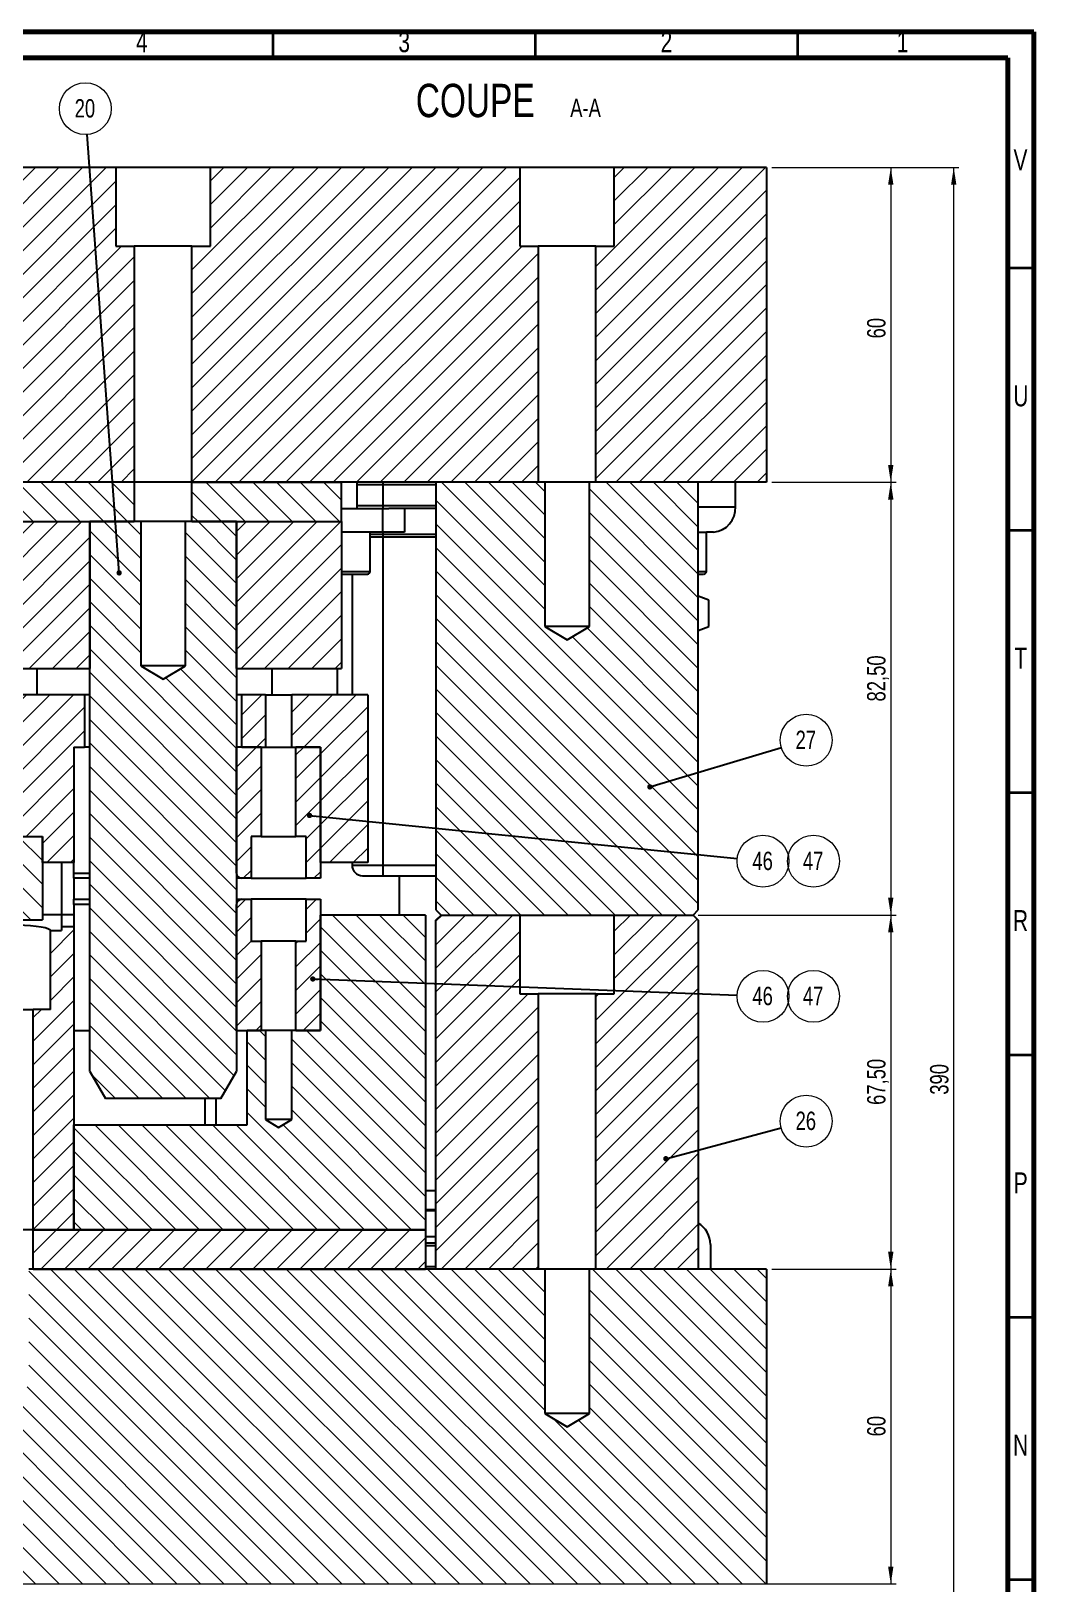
# Model space of a CAD drawing. Header units: millimetres. Extents: x 5 to 1495, y -1208 to 895.
# Drawn here: x 1303.8 to 1495, y 599.1 to 895.1 of the extents above; entities that cross this region are included whole.
import ezdxf

# ---------------------------------------------------------------- set-up
doc = ezdxf.new("R2010")
doc.units = ezdxf.units.MM
doc.styles.add('SLDTEXTSTYLE13', font='TXT', dxfattribs={"width": 0.75})
doc.dimstyles.new('SLDDIMSTYLE0', dxfattribs={"dimtxt": 3.5, "dimasz": 3.302, "dimexe": 0, "dimexo": 0.0625, "dimgap": 0.875, "dimtad": 1, "dimrnd": 1e-09, "dimzin": 12, "dimdsep": 46, "dimtxsty": 'SLDTEXTSTYLE13', "dimsah": 1, "dimcen": 0.09, "dimadec": 0, "dimazin": 3, "dimtfac": 1, "dimtofl": 0, "dimtmove": 0, "dimatfit": 3, "dimfxl": 1, "dimfrac": 2, "dimtolj": 1, "dimtzin": 12, "dimarcsym": 0})
doc.dimstyles.new('SLDDIMSTYLE2', dxfattribs={"dimtxt": 0.18, "dimasz": 1.016, "dimexe": 0, "dimexo": 0.0625, "dimgap": 0, "dimtad": 0, "dimtih": 1, "dimtoh": 1, "dimdec": 0, "dimrnd": 1e-09, "dimzin": 0, "dimdsep": 46, "dimtxsty": 'Standard', "dimblk1": 'DOT', "dimblk2": 'DOT', "dimsah": 1, "dimcen": 0.09, "dimadec": 0, "dimazin": 0, "dimtfac": 1.016, "dimtdec": 0, "dimtofl": 0, "dimtmove": 0, "dimatfit": 3, "dimldrblk": 'DOT', "dimfxl": 1, "dimfrac": 2, "dimtolj": 1, "dimtzin": 0, "dimarcsym": 0})

# ---------------------------------------------------------------- blocks, each defined once
blk = doc.blocks.new('_D_4')
at = {"color": 7, "linetype": 'Continuous', "lineweight": 18}
for p, q in [((1445.02, 869.12), (1468.71, 869.12)), ((1467.71, 869.12), (1467.71, 809.12)), ((1445.02, 809.12), (1468.71, 809.12))]:
    blk.add_line(p, q, dxfattribs=at)
for points in [[(1467.71, 869.12), (1467.2, 865.82), (1468.22, 865.82)], [(1467.71, 809.12), (1468.22, 812.43), (1467.2, 812.43)]]:
    blk.add_solid(points, dxfattribs=at)
at = {"color": 7, "linetype": 'Continuous', "lineweight": 18, "insert": (1463.2, 836.53), "char_height": 3.5, "attachment_point": 1, "rotation": 90, "style": 'SLDTEXTSTYLE13'}
blk.add_mtext('60', dxfattribs=at)
blk = doc.blocks.new('_D_5')
at = {"color": 7, "linetype": 'Continuous', "lineweight": 18}
for p, q in [((1445.02, 809.12), (1468.71, 809.12)), ((1467.71, 809.12), (1467.71, 726.62)), ((1431.02, 726.62), (1468.71, 726.62))]:
    blk.add_line(p, q, dxfattribs=at)
for points in [[(1467.71, 809.12), (1467.2, 805.82), (1468.22, 805.82)], [(1467.71, 726.62), (1468.22, 729.93), (1467.2, 729.93)]]:
    blk.add_solid(points, dxfattribs=at)
at = {"color": 7, "linetype": 'Continuous', "lineweight": 18, "insert": (1463.2, 767.33), "char_height": 3.5, "attachment_point": 1, "rotation": 90, "style": 'SLDTEXTSTYLE13'}
blk.add_mtext('82,50', dxfattribs=at)
blk = doc.blocks.new('_D_6')
at = {"color": 7, "linetype": 'Continuous', "lineweight": 18}
for p, q in [((1431.02, 726.62), (1468.71, 726.62)), ((1467.71, 726.62), (1467.71, 659.12)), ((1445.02, 659.12), (1468.71, 659.12))]:
    blk.add_line(p, q, dxfattribs=at)
for points in [[(1467.71, 726.62), (1467.2, 723.32), (1468.22, 723.32)], [(1467.71, 659.12), (1468.22, 662.43), (1467.2, 662.43)]]:
    blk.add_solid(points, dxfattribs=at)
at = {"color": 7, "linetype": 'Continuous', "lineweight": 18, "insert": (1463.2, 690.43), "char_height": 3.5, "attachment_point": 1, "rotation": 90, "style": 'SLDTEXTSTYLE13'}
blk.add_mtext('67,50', dxfattribs=at)
blk = doc.blocks.new('_D_7')
at = {"color": 7, "linetype": 'Continuous', "lineweight": 18}
for p, q in [((1445.02, 659.12), (1468.71, 659.12)), ((1467.71, 659.12), (1467.71, 599.12)), ((965.02, 599.12), (1468.71, 599.12))]:
    blk.add_line(p, q, dxfattribs=at)
for points in [[(1467.71, 659.12), (1467.2, 655.82), (1468.22, 655.82)], [(1467.71, 599.12), (1468.22, 602.43), (1467.2, 602.43)]]:
    blk.add_solid(points, dxfattribs=at)
at = {"color": 7, "linetype": 'Continuous', "lineweight": 18, "insert": (1463.2, 627.24), "char_height": 3.5, "attachment_point": 1, "rotation": 90, "style": 'SLDTEXTSTYLE13'}
blk.add_mtext('60', dxfattribs=at)
blk = doc.blocks.new('_D_9')
at = {"color": 7, "linetype": 'Continuous', "lineweight": 18}
for p, q in [((1445.02, 869.12), (1480.71, 869.12)), ((1479.71, 479.12), (1479.71, 869.12)), ((1452.71, 479.12), (1480.71, 479.12))]:
    blk.add_line(p, q, dxfattribs=at)
for points in [[(1479.71, 869.12), (1479.2, 865.82), (1480.22, 865.82)], [(1479.71, 479.12), (1480.22, 482.43), (1479.2, 482.43)]]:
    blk.add_solid(points, dxfattribs=at)
at = {"color": 7, "linetype": 'Continuous', "lineweight": 18, "insert": (1475.2, 692.37), "char_height": 3.5, "attachment_point": 1, "rotation": 90, "style": 'SLDTEXTSTYLE13'}
blk.add_mtext('390', dxfattribs=at)
blk = doc.blocks.new('SW_NOTE_0')
at = {"color": 0, "linetype": 'Continuous', "lineweight": 0, "attachment_point": 2, "style": 'SLDTEXTSTYLE13'}
for s, insert, char_height in [('COUPE', (14.59, 8.19), 6.35), ('A-A', (35.62, 5.35), 3.5)]:
    blk.add_mtext(s, dxfattribs=dict(at, insert=insert, char_height=char_height))
blk = doc.blocks.new('SW_NOTE_16')
at = {"color": 0, "linetype": 'Continuous', "lineweight": 0}
blk.add_circle((-0.36, 4.93), 4.94, dxfattribs=at)
at = {"color": 0, "linetype": 'Continuous', "lineweight": 0, "insert": (-0.43, 6.74), "char_height": 3.5, "attachment_point": 2, "style": 'SLDTEXTSTYLE13'}
blk.add_mtext('20', dxfattribs=at)
blk = doc.blocks.new('_Dot')
at = {"color": 0, "linetype": 'ByBlock', "lineweight": -2}
blk.add_line((-0.5, 0), (-1, 0), dxfattribs=at)
at = {"color": 0, "linetype": 'ByBlock', "const_width": 0.5}
blk.add_lwpolyline([(-0.25, 0, 1), (0.25, 0, 1)], format="xyb", close=True, dxfattribs=at)
blk = doc.blocks.new('SW_NOTE_19')
at = {"color": 0, "linetype": 'Continuous', "lineweight": 0}
blk.add_circle((4.77, 1.28), 4.94, dxfattribs=at)
at = {"color": 0, "linetype": 'Continuous', "lineweight": 0, "insert": (4.7, 3.09), "char_height": 3.5, "attachment_point": 2, "style": 'SLDTEXTSTYLE13'}
blk.add_mtext('26', dxfattribs=at)
blk = doc.blocks.new('SW_NOTE_20')
at = {"color": 0, "linetype": 'Continuous', "lineweight": 0}
blk.add_circle((4.73, 1.41), 4.94, dxfattribs=at)
at = {"color": 0, "linetype": 'Continuous', "lineweight": 0, "insert": (4.66, 3.22), "char_height": 3.5, "attachment_point": 2, "style": 'SLDTEXTSTYLE13'}
blk.add_mtext('27', dxfattribs=at)
blk = doc.blocks.new('SW_NOTE_25')
at = {"color": 0, "linetype": 'Continuous', "lineweight": 0}
blk.add_circle((4.94, -0.19), 4.94, dxfattribs=at)
at = {"color": 0, "linetype": 'Continuous', "lineweight": 0, "insert": (4.86, 1.62), "char_height": 3.5, "attachment_point": 2, "style": 'SLDTEXTSTYLE13'}
blk.add_mtext('46', dxfattribs=at)
blk = doc.blocks.new('SW_NOTE_26')
at = {"color": 0, "linetype": 'Continuous', "lineweight": 0}
blk.add_circle((4.91, -0.5), 4.94, dxfattribs=at)
at = {"color": 0, "linetype": 'Continuous', "lineweight": 0, "insert": (4.84, 1.31), "char_height": 3.5, "attachment_point": 2, "style": 'SLDTEXTSTYLE13'}
blk.add_mtext('46', dxfattribs=at)
blk = doc.blocks.new('SW_NOTE_27')
at = {"color": 0, "linetype": 'Continuous', "lineweight": 0}
blk.add_circle((2.59, 2.7), 4.94, dxfattribs=at)
at = {"color": 0, "linetype": 'Continuous', "lineweight": 0, "insert": (2.52, 4.51), "char_height": 3.5, "attachment_point": 2, "style": 'SLDTEXTSTYLE13'}
blk.add_mtext('47', dxfattribs=at)
blk = doc.blocks.new('SW_NOTE_28')
at = {"color": 0, "linetype": 'Continuous', "lineweight": 0}
blk.add_circle((2.59, 2.7), 4.94, dxfattribs=at)
at = {"color": 0, "linetype": 'Continuous', "lineweight": 0, "insert": (2.52, 4.51), "char_height": 3.5, "attachment_point": 2, "style": 'SLDTEXTSTYLE13'}
blk.add_mtext('47', dxfattribs=at)

msp = doc.modelspace()

# ---------------------------------------------------------------- hatches: boundary and pattern name
at = {"linetype": 'Continuous', "lineweight": 18}
h = msp.add_hatch(dxfattribs=at)
h.set_pattern_fill('ANSI31', style=0)
h.paths.add_polyline_path([(1320.018, 854.124), (1320.018, 869.124), (1187.018, 869.124), (1187.018, 854.124), (1183.518, 854.124), (1183.518, 809.124), (1206.018, 809.124), (1206.018, 837.624), (1240.018, 837.624), (1240.018, 809.124), (1323.518, 809.124), (1323.518, 854.124)], flags=0)
h = msp.add_hatch(dxfattribs=at)
h.set_pattern_fill('ANSI31', style=0)
h.paths.add_polyline_path([(1397.018, 854.124), (1397.018, 869.124), (1338.018, 869.124), (1338.018, 854.124), (1334.518, 854.124), (1334.518, 809.124), (1400.518, 809.124), (1400.518, 854.124)], flags=0)
h = msp.add_hatch(dxfattribs=at)
h.set_pattern_fill('ANSI31', style=0)
h.paths.add_polyline_path([(1444.018, 809.124), (1444.018, 869.124), (1415.018, 869.124), (1415.018, 854.124), (1411.518, 854.124), (1411.518, 809.124)], flags=0)
h = msp.add_hatch(dxfattribs=at)
h.set_pattern_fill('ANSI31', angle=90, style=0)
h.paths.add_polyline_path([(1323.518, 809.124), (1240.018, 809.124), (1240.018, 801.624), (1323.518, 801.624)], flags=0)
h = msp.add_hatch(dxfattribs=at)
h.set_pattern_fill('ANSI31', angle=90, style=0)
h.paths.add_polyline_path([(1363.018, 809.124), (1334.518, 809.124), (1334.518, 801.624), (1363.018, 801.624)], flags=0)
h = msp.add_hatch(dxfattribs=at)
h.set_pattern_fill('ANSI31', angle=90, style=0)
h.paths.add_polyline_path([(1381.018, 809.124), (1381.018, 727.624), (1382.018, 726.624), (1430.018, 726.624), (1431.018, 727.624), (1431.018, 809.124), (1410.268, 809.124), (1410.268, 781.624), (1406.018, 779.07), (1401.768, 781.624), (1401.768, 809.124)], flags=0)
h = msp.add_hatch(dxfattribs=at)
h.set_pattern_fill('ANSI31', style=0)
h.paths.add_polyline_path([(1315.018, 801.624), (1240.018, 801.624), (1240.018, 773.624), (1315.018, 773.624)], flags=0)
h = msp.add_hatch(dxfattribs=at)
h.set_pattern_fill('ANSI31', angle=90, style=0)
h.paths.add_polyline_path([(1343.018, 696.82), (1343.018, 801.624), (1333.268, 801.624), (1333.268, 774.124), (1329.018, 771.57), (1324.768, 774.124), (1324.768, 801.624), (1315.018, 801.624), (1315.018, 696.82), (1318.018, 691.624), (1340.018, 691.624)], flags=0)
h = msp.add_hatch(dxfattribs=at)
h.set_pattern_fill('ANSI31', style=0)
h.paths.add_polyline_path([(1363.018, 773.624), (1363.018, 801.624), (1343.018, 801.624), (1343.018, 773.624)], flags=0)
h = msp.add_hatch(dxfattribs=at)
h.set_pattern_fill('ANSI31', style=0)
h.paths.add_polyline_path([(1314.018, 758.624), (1314.018, 768.624), (1153.418, 768.624), (1153.418, 736.624), (1260.018, 736.624), (1260.018, 741.624), (1306.018, 741.624), (1306.018, 736.624), (1312.018, 736.624), (1312.018, 758.624)], flags=0)
h = msp.add_hatch(dxfattribs=at)
h.set_pattern_fill('ANSI31', style=0)
h.paths.add_polyline_path([(1348.518, 758.624), (1348.518, 768.624), (1344.018, 768.624), (1344.018, 758.624)], flags=0)
h = msp.add_hatch(dxfattribs=at)
h.set_pattern_fill('ANSI31', style=0)
h.paths.add_polyline_path([(1368.018, 736.624), (1368.018, 768.624), (1353.518, 768.624), (1353.518, 758.624), (1359.018, 758.624), (1359.018, 736.624)], flags=0)
h = msp.add_hatch(dxfattribs=at)
h.set_pattern_fill('ANSI31', style=0)
edge = h.paths.add_edge_path(flags=0)
edge.add_line((1347.718, 741.624), (1347.718, 758.624))
edge.add_line((1347.718, 758.624), (1343.018, 758.624))
edge.add_line((1343.018, 758.624), (1343.018, 734.624))
edge.add_arc((1344.018, 734.624), 1, 180, 270)
edge.add_line((1344.018, 733.624), (1345.768, 733.624))
edge.add_line((1345.768, 733.624), (1345.768, 741.624))
edge.add_line((1345.768, 741.624), (1347.718, 741.624))
h = msp.add_hatch(dxfattribs=at)
h.set_pattern_fill('ANSI31', style=0)
h.paths.add_polyline_path([(1359.018, 733.624), (1359.018, 758.624), (1354.318, 758.624), (1354.318, 741.624), (1356.268, 741.624), (1356.268, 733.624)], flags=0)
h = msp.add_hatch(dxfattribs=at)
h.set_pattern_fill('ANSI31', angle=90, style=0)
h.paths.add_polyline_path([(1306.018, 741.624), (1260.018, 741.624), (1260.018, 725.718), (1306.018, 725.718)], flags=0)
h = msp.add_hatch(dxfattribs=at)
h.set_pattern_fill('ANSI31', style=0)
edge = h.paths.add_edge_path(flags=0)
edge.add_line((1343.018, 728.624), (1343.018, 704.624))
edge.add_line((1343.018, 704.624), (1347.718, 704.624))
edge.add_line((1347.718, 704.624), (1347.718, 721.624))
edge.add_line((1347.718, 721.624), (1345.768, 721.624))
edge.add_line((1345.768, 721.624), (1345.768, 729.624))
edge.add_line((1345.768, 729.624), (1344.018, 729.624))
edge.add_arc((1344.018, 728.624), 1, 90, 180)
h = msp.add_hatch(dxfattribs=at)
h.set_pattern_fill('ANSI31', style=0)
h.paths.add_polyline_path([(1359.018, 704.624), (1359.018, 729.624), (1356.268, 729.624), (1356.268, 721.624), (1354.318, 721.624), (1354.318, 704.624)], flags=0)
h = msp.add_hatch(dxfattribs=at)
h.set_pattern_fill('ANSI31', angle=90, style=0)
h.paths.add_polyline_path([(1379.018, 666.624), (1379.018, 726.624), (1359.018, 726.624), (1359.018, 704.624), (1353.518, 704.624), (1353.518, 687.624), (1351.018, 686.122), (1348.518, 687.624), (1348.518, 704.624), (1345.018, 704.624), (1345.018, 686.624), (1312.018, 686.624), (1312.018, 666.624)], flags=0)
h = msp.add_hatch(dxfattribs=at)
h.set_pattern_fill('ANSI31', style=0)
h.paths.add_polyline_path([(1397.018, 726.624), (1382.018, 726.624), (1381.018, 725.624), (1381.018, 659.124), (1400.518, 659.124), (1400.518, 711.624), (1397.018, 711.624)], flags=0)
h = msp.add_hatch(dxfattribs=at)
h.set_pattern_fill('ANSI31', style=0)
h.paths.add_polyline_path([(1430.018, 726.624), (1415.018, 726.624), (1415.018, 711.624), (1411.518, 711.624), (1411.518, 659.124), (1431.018, 659.124), (1431.018, 725.624)], flags=0)
h = msp.add_hatch(dxfattribs=at)
h.set_pattern_fill('ANSI31', style=0)
h.paths.add_polyline_path([(1304.268, 666.624), (1312.018, 666.624), (1312.018, 724.409), (1309.67, 724.409), (1309.67, 723.698), (1307.518, 723.698), (1307.518, 708.624), (1304.268, 708.624)], flags=0)
h = msp.add_hatch(dxfattribs=at)
h.set_pattern_fill('ANSI31', style=0)
h.paths.add_polyline_path([(1379.018, 666.624), (1304.268, 666.624), (1304.268, 659.124), (1379.018, 659.124)], flags=0)
h = msp.add_hatch(dxfattribs=at)
h.set_pattern_fill('ANSI31', angle=90, style=0)
h.paths.add_polyline_path([(1401.768, 631.624), (1401.768, 659.124), (1303.418, 659.124), (1303.418, 636.874), (1300.018, 634.831), (1296.618, 636.874), (1296.618, 659.124), (1125.018, 659.124), (1125.018, 621.624), (1091.018, 621.624), (1091.018, 659.124), (1080.768, 659.124), (1080.768, 637.124), (1084.518, 637.124), (1084.518, 599.124), (1444.018, 599.124), (1444.018, 659.124), (1410.268, 659.124), (1410.268, 631.624), (1406.018, 629.07)], flags=0)

# ---------------------------------------------------------------- linework, layer by layer
at = {"color": 7, "linetype": 'Continuous', "lineweight": 70}
for p, q in [((5, 895), (1495, 895)), ((1495, 895), (1495, 5)), ((10, 890), (1490, 890)), ((1490, 890), (1490, 10))]:
    msp.add_line(p, q, dxfattribs=at)
at = {"color": 7, "linetype": 'Continuous', "lineweight": 35}
for p, q in [((1350, 890), (1350, 895)), ((1400, 890), (1400, 895)), ((1450, 890), (1450, 895)), ((1490, 850), (1495, 850)), ((1490, 800), (1495, 800)), ((1490, 750), (1495, 750)), ((1490, 700), (1495, 700)), ((1490, 650), (1495, 650)), ((1490, 600), (1495, 600))]:
    msp.add_line(p, q, dxfattribs=at)
at = {"color": 7, "linetype": 'Continuous', "lineweight": 25}
for p, q in [((1320.018, 869.124), (1187.018, 869.124)), ((1320.018, 869.124), (1320.018, 854.124)), ((1338.018, 869.124), (1320.018, 869.124)), ((1338.018, 854.124), (1338.018, 869.124)), ((1397.018, 869.124), (1338.018, 869.124)), ((1397.018, 869.124), (1397.018, 854.124)), ((1415.018, 869.124), (1397.018, 869.124)), ((1415.018, 854.124), (1415.018, 869.124)), ((1444.018, 869.124), (1415.018, 869.124)), ((1444.018, 869.124), (1444.018, 809.124)), ((1320.018, 854.124), (1323.518, 854.124)), ((1323.518, 854.124), (1323.518, 809.124)), ((1334.518, 854.124), (1323.518, 854.124)), ((1334.518, 809.124), (1334.518, 854.124)), ((1334.518, 854.124), (1338.018, 854.124)), ((1397.018, 854.124), (1400.518, 854.124)), ((1400.518, 854.124), (1400.518, 809.124)), ((1411.518, 854.124), (1400.518, 854.124)), ((1411.518, 809.124), (1411.518, 854.124)), ((1411.518, 854.124), (1415.018, 854.124)), ((1323.518, 809.124), (1240.018, 809.124)), ((1334.518, 809.124), (1323.518, 809.124)), ((1323.518, 809.124), (1323.518, 801.624)), ((1400.518, 809.124), (1334.518, 809.124)), ((1334.518, 801.624), (1334.518, 809.124)), ((1334.518, 809.124), (1363.018, 809.124)), ((1363.018, 801.624), (1363.018, 809.124)), ((1365.975, 804.124), (1365.975, 809.124)), ((1370.924, 808.624), (1365.975, 808.624)), ((1370.924, 809.124), (1370.924, 808.624)), ((1370.924, 808.624), (1370.924, 804.624)), ((1381.018, 808.624), (1370.924, 808.624)), ((1401.768, 809.124), (1381.018, 809.124)), ((1381.018, 809.124), (1381.018, 727.624)), ((1401.768, 809.124), (1401.768, 781.624)), ((1410.268, 809.124), (1401.768, 809.124)), ((1410.268, 781.624), (1410.268, 809.124)), ((1431.018, 809.124), (1410.268, 809.124)), ((1444.018, 809.124), (1411.518, 809.124)), ((1431.018, 727.624), (1431.018, 809.124)), ((1438.09, 804.424), (1438.09, 809.124)), ((1363.018, 804.124), (1370.924, 804.124)), ((1370.924, 804.624), (1365.975, 804.624)), ((1370.924, 804.624), (1370.924, 804.124)), ((1381.018, 804.624), (1370.924, 804.624)), ((1370.924, 799.624), (1370.924, 804.124)), ((1370.924, 804.124), (1372.044, 804.124)), ((1381.018, 804.124), (1372.044, 804.124)), ((1375.043, 804.124), (1375.043, 799.624)), ((1240.018, 801.624), (1315.018, 801.624)), ((1240.018, 801.624), (1323.518, 801.624)), ((1324.768, 801.624), (1315.018, 801.624)), ((1315.018, 696.82), (1315.018, 801.624)), ((1315.018, 801.624), (1315.018, 773.624)), ((1324.768, 801.624), (1324.768, 774.124)), ((1333.268, 801.624), (1324.768, 801.624)), ((1333.268, 774.124), (1333.268, 801.624)), ((1343.018, 801.624), (1333.268, 801.624)), ((1334.518, 801.624), (1363.018, 801.624)), ((1343.018, 801.624), (1343.018, 696.82)), ((1343.018, 773.624), (1343.018, 801.624)), ((1343.018, 801.624), (1363.018, 801.624)), ((1363.018, 801.624), (1363.018, 773.624)), ((1370.924, 799.624), (1363.018, 799.624)), ((1368.475, 792.124), (1368.475, 799.624)), ((1375.043, 799.624), (1370.924, 799.624)), ((1370.924, 799.624), (1370.924, 799.16)), ((1431.018, 799.624), (1432.561, 799.624)), ((1432.561, 792.124), (1432.561, 799.624)), ((1433.933, 799.624), (1432.561, 799.624)), ((1370.924, 799.16), (1368.475, 799.16)), ((1370.924, 798.624), (1368.475, 798.624)), ((1370.924, 799.16), (1370.924, 798.624)), ((1381.018, 799.16), (1370.924, 799.16)), ((1370.924, 798.624), (1370.924, 736.124)), ((1381.018, 798.624), (1370.924, 798.624)), ((1363.018, 791.624), (1364.975, 791.624)), ((1365.018, 791.624), (1365.018, 768.624)), ((1433.018, 786.624), (1431.018, 787.374)), ((1433.018, 781.624), (1433.018, 786.624)), ((1401.768, 781.624), (1406.018, 779.07)), ((1410.268, 781.624), (1401.768, 781.624)), ((1406.018, 779.07), (1410.268, 781.624)), ((1431.018, 780.874), (1433.018, 781.624)), ((1240.018, 773.624), (1315.018, 773.624)), ((1305.018, 768.624), (1305.018, 773.624)), ((1324.768, 774.124), (1329.018, 771.57)), ((1333.268, 774.124), (1324.768, 774.124)), ((1329.018, 771.57), (1333.268, 774.124)), ((1343.018, 773.624), (1363.018, 773.624)), ((1349.768, 773.624), (1349.768, 768.624)), ((1362.268, 768.624), (1362.268, 773.624)), ((1314.018, 768.624), (1153.418, 768.624)), ((1314.018, 768.624), (1314.018, 758.624)), ((1315.018, 768.624), (1314.018, 768.624)), ((1344.018, 768.624), (1343.018, 768.624)), ((1344.018, 758.624), (1344.018, 768.624)), ((1348.518, 768.624), (1344.018, 768.624)), ((1348.518, 768.624), (1348.518, 758.624)), ((1348.518, 768.624), (1353.518, 768.624)), ((1353.518, 758.624), (1353.518, 768.624)), ((1368.018, 768.624), (1353.518, 768.624)), ((1368.018, 768.624), (1368.018, 736.624)), ((1312.018, 758.624), (1314.018, 758.624)), ((1312.018, 758.624), (1312.018, 736.624)), ((1315.018, 758.624), (1314.018, 758.624)), ((1343.018, 734.624), (1343.018, 758.624)), ((1347.718, 758.624), (1343.018, 758.624)), ((1344.018, 758.624), (1348.518, 758.624)), ((1347.718, 758.624), (1347.718, 741.624)), ((1348.518, 758.624), (1353.518, 758.624)), ((1353.518, 758.624), (1359.018, 758.624)), ((1354.318, 741.624), (1354.318, 758.624)), ((1359.018, 758.624), (1354.318, 758.624)), ((1359.018, 736.624), (1359.018, 758.624)), ((1359.018, 758.624), (1359.018, 733.624)), ((1260.018, 741.624), (1306.018, 741.624)), ((1306.018, 741.624), (1306.018, 725.718)), ((1306.018, 736.624), (1306.018, 741.624)), ((1347.718, 741.624), (1345.768, 741.624)), ((1345.768, 741.624), (1345.768, 733.624)), ((1347.718, 741.624), (1354.318, 741.624)), ((1356.268, 741.624), (1354.318, 741.624)), ((1356.268, 733.624), (1356.268, 741.624)), ((1312.018, 736.624), (1306.018, 736.624)), ((1309.67, 736.624), (1309.67, 726.664)), ((1312.018, 734.624), (1312.018, 736.624)), ((1312.018, 733.624), (1312.018, 734.624)), ((1368.018, 736.624), (1359.018, 736.624)), ((1365.018, 736.624), (1365.018, 736.124)), ((1374.018, 734.124), (1374.018, 726.624)), ((1315.018, 733.624), (1312.018, 733.624)), ((1312.018, 733.624), (1312.018, 729.624)), ((1344.018, 733.624), (1343.018, 733.624)), ((1345.768, 733.624), (1344.018, 733.624)), ((1345.768, 733.624), (1356.268, 733.624)), ((1359.018, 733.624), (1356.268, 733.624)), ((1312.018, 729.624), (1315.018, 729.624)), ((1312.018, 728.624), (1312.018, 729.624)), ((1312.018, 728.624), (1312.018, 726.664)), ((1343.018, 729.624), (1344.018, 729.624)), ((1343.018, 704.624), (1343.018, 728.624)), ((1344.018, 729.624), (1345.768, 729.624)), ((1345.768, 729.624), (1345.768, 721.624)), ((1356.268, 729.624), (1345.768, 729.624)), ((1356.268, 721.624), (1356.268, 729.624)), ((1356.268, 729.624), (1359.018, 729.624)), ((1359.018, 729.624), (1359.018, 704.624)), ((1260.018, 725.718), (1306.018, 725.718)), ((1309.67, 726.664), (1306.018, 726.664)), ((1312.018, 726.664), (1309.67, 726.664)), ((1309.67, 726.644), (1309.67, 726.664)), ((1312.018, 726.644), (1309.67, 726.644)), ((1309.67, 726.644), (1309.67, 724.409)), ((1312.018, 726.664), (1312.018, 726.644)), ((1312.018, 726.644), (1312.018, 724.409)), ((1359.018, 704.624), (1359.018, 726.624)), ((1379.018, 726.624), (1359.018, 726.624)), ((1379.018, 726.624), (1379.018, 666.624)), ((1381.018, 727.624), (1382.018, 726.624)), ((1381.018, 725.624), (1382.018, 726.624)), ((1381.018, 659.124), (1381.018, 725.624)), ((1382.018, 726.624), (1430.018, 726.624)), ((1382.018, 726.624), (1397.018, 726.624)), ((1397.018, 726.624), (1397.018, 711.624)), ((1415.018, 711.624), (1415.018, 726.624)), ((1415.018, 726.624), (1430.018, 726.624)), ((1430.018, 726.624), (1431.018, 727.624)), ((1430.018, 726.624), (1431.018, 725.624)), ((1431.018, 725.624), (1431.018, 659.124)), ((1307.518, 708.624), (1307.518, 723.698)), ((1307.518, 723.698), (1309.67, 723.698)), ((1309.67, 724.409), (1309.67, 723.698)), ((1309.67, 724.409), (1312.018, 724.409)), ((1312.018, 724.409), (1312.018, 666.624)), ((1345.768, 721.624), (1347.718, 721.624)), ((1347.718, 721.624), (1347.718, 704.624)), ((1354.318, 721.624), (1347.718, 721.624)), ((1354.318, 704.624), (1354.318, 721.624)), ((1354.318, 721.624), (1356.268, 721.624)), ((1397.018, 711.624), (1400.518, 711.624)), ((1400.518, 711.624), (1400.518, 659.124)), ((1411.518, 711.624), (1400.518, 711.624)), ((1411.518, 659.124), (1411.518, 711.624)), ((1411.518, 711.624), (1415.018, 711.624)), ((1295.768, 708.624), (1304.268, 708.624)), ((1304.268, 666.624), (1304.268, 708.624)), ((1307.518, 708.624), (1304.268, 708.624)), ((1312.018, 704.624), (1315.018, 704.624)), ((1343.018, 704.624), (1347.718, 704.624)), ((1345.018, 686.624), (1345.018, 704.624)), ((1348.518, 704.624), (1345.018, 704.624)), ((1348.518, 704.624), (1348.518, 687.624)), ((1353.518, 704.624), (1348.518, 704.624)), ((1353.518, 687.624), (1353.518, 704.624)), ((1359.018, 704.624), (1353.518, 704.624)), ((1354.318, 704.624), (1359.018, 704.624)), ((1315.018, 696.82), (1318.018, 691.624)), ((1340.018, 691.624), (1343.018, 696.82)), ((1340.018, 691.624), (1318.018, 691.624)), ((1339.128, 686.624), (1339.128, 691.624)), ((1348.518, 687.624), (1351.018, 686.122)), ((1353.518, 687.624), (1348.518, 687.624)), ((1351.018, 686.122), (1353.518, 687.624)), ((1312.018, 666.624), (1312.018, 686.624)), ((1312.018, 686.624), (1345.018, 686.624)), ((1379.018, 674.124), (1381.018, 674.124)), ((1304.268, 666.624), (1295.768, 666.624)), ((1304.268, 659.124), (1304.268, 666.624)), ((1304.268, 666.624), (1379.018, 666.624)), ((1312.018, 666.624), (1304.268, 666.624)), ((1379.018, 666.624), (1312.018, 666.624)), ((1379.018, 666.624), (1379.018, 659.124)), ((1379.018, 664.124), (1381.018, 664.124)), ((1379.018, 663.624), (1381.018, 663.624)), ((1433.318, 663.824), (1433.318, 659.124)), ((1401.768, 659.124), (1303.418, 659.124)), ((1304.268, 659.124), (1379.018, 659.124)), ((1379.018, 659.624), (1381.018, 659.624)), ((1400.518, 659.124), (1381.018, 659.124)), ((1401.768, 659.124), (1401.768, 631.624)), ((1410.268, 659.124), (1401.768, 659.124)), ((1410.268, 631.624), (1410.268, 659.124)), ((1444.018, 659.124), (1410.268, 659.124)), ((1431.018, 659.124), (1411.518, 659.124)), ((1444.018, 659.124), (1444.018, 599.124)), ((1401.768, 631.624), (1406.018, 629.07)), ((1410.268, 631.624), (1401.768, 631.624)), ((1406.018, 629.07), (1410.268, 631.624))]:
    msp.add_line(p, q, dxfattribs=at)
at = {"color": 8, "linetype": 'Continuous', "lineweight": 25}
for p, q in [((1431.018, 804.424), (1438.09, 804.424)), ((1363.018, 792.124), (1368.475, 792.124)), ((1431.018, 792.124), (1432.561, 792.124)), ((1312.018, 734.624), (1315.018, 734.624)), ((1365.018, 736.124), (1370.924, 736.124)), ((1370.924, 736.124), (1381.018, 736.124)), ((1315.018, 728.624), (1312.018, 728.624)), ((1309.67, 726.644), (1306.018, 726.644)), ((1337.018, 686.624), (1337.018, 691.624)), ((1379.018, 670.494), (1381.018, 670.494)), ((1379.018, 670.286), (1381.018, 670.286)), ((1379.018, 665.324), (1381.018, 665.324))]:
    msp.add_line(p, q, dxfattribs=at)
at = {"color": 7, "linetype": 'Continuous', "lineweight": 25, "flags": 128}
msp.add_lwpolyline([(1292.518, 723.698), (1292.632, 723.883), (1292.97, 724.062), (1293.523, 724.231), (1294.272, 724.383), (1295.197, 724.515), (1296.268, 724.621), (1297.453, 724.7), (1298.715, 724.748), (1300.018, 724.764), (1301.32, 724.748), (1302.583, 724.7), (1303.768, 724.621), (1304.839, 724.515), (1305.763, 724.383), (1306.513, 724.231), (1307.065, 724.062), (1307.404, 723.883), (1307.518, 723.698)], dxfattribs=at)
at = {"color": 7, "linetype": 'Continuous', "lineweight": 25}
for centre, radius, start, end in [((1433.586, 804.124), 4.513, 274.40178, 3.81119), ((1367.975, 792.124), 0.5, 270, 0), ((1432.061, 792.124), 0.5, 270, 0), ((1344.018, 734.624), 1, 180, 270), ((1367.018, 736.124), 2, 180, 270), ((1344.018, 728.624), 1, 90, 180), ((1428.518, 663.824), 4.8, 0, 58.61183)]:
    msp.add_arc(centre, radius, start, end, dxfattribs=at)
for points, knots in [([(1364.975, 791.624), (1365.588, 791.624), (1366.531, 791.624), (1367.371, 791.624), (1367.8, 791.624), (1367.991, 791.624), (1367.958, 791.624), (1367.95, 791.624)], [0, 0, 0, 0, 0.3590286, 0.552299, 0.7496719, 0.9470437, 1, 1, 1, 1]), ([(1431.018, 791.624), (1431.1, 791.624), (1431.685, 791.624), (1432.007, 791.624), (1432.03, 791.624), (1432.036, 791.624)], [0, 0, 0, 0, 0.1047577, 0.7484385, 1, 1, 1, 1]), ([(1367.018, 734.124), (1367.104, 734.124), (1367.283, 734.124), (1368.492, 734.124), (1369.797, 734.124), (1370.549, 734.124), (1370.924, 734.124)], [0, 0, 0, 0, 0.3358885, 0.6918961, 0.8460719, 1, 1, 1, 1]), ([(1370.924, 736.124), (1370.924, 735.961), (1370.924, 735.638), (1370.924, 735.152), (1370.924, 734.641), (1370.924, 734.207), (1370.924, 734.154), (1370.924, 734.124)], [0, 0, 0, 0, 0.1089112, 0.2171051, 0.3811174, 0.6472425, 1, 1, 1, 1]), ([(1370.924, 734.124), (1371.087, 734.124), (1372.228, 734.124), (1374.801, 734.124), (1378.205, 734.124), (1380.42, 734.124), (1381.018, 734.124)], [0, 0, 0, 0, 0.06584566, 0.46008687, 0.85432891, 1, 1, 1, 1])]:
    msp.add_open_spline(points, degree=3, knots=knots, dxfattribs=at)

# ---------------------------------------------------------------- block references
at = {"color": 7, "linetype": 'Continuous', "lineweight": 0}
for name, p in [('SW_NOTE_16', (1314.54, 875.403)), ('SW_NOTE_0', (1373.913, 876.872)), ('SW_NOTE_20', (1446.857, 758.539)), ('SW_NOTE_26', (1438.444, 737.384)), ('SW_NOTE_27', (1450.389, 734.187)), ('SW_NOTE_25', (1438.423, 711.325)), ('SW_NOTE_28', (1450.389, 708.433)), ('SW_NOTE_19', (1446.818, 686.06))]:
    msp.add_blockref(name, p, dxfattribs=at)

# ---------------------------------------------------------------- texts
at = {"color": 7, "linetype": 'Continuous', "lineweight": 0, "char_height": 3.969, "attachment_point": 2, "style": 'SLDTEXTSTYLE13'}
for s, insert in [('4', (1324.96, 895.06)), ('3', (1374.96, 895.06)), ('2', (1424.96, 895.06)), ('1', (1469.96, 895.06)), ('V', (1492.439, 872.56)), ('U', (1492.506, 827.56)), ('T', (1492.488, 777.56)), ('R', (1492.444, 727.56)), ('P', (1492.485, 677.56)), ('N', (1492.464, 627.56))]:
    msp.add_mtext(s, dxfattribs=dict(at, insert=insert))

# ---------------------------------------------------------------- dimensions: what is measured, and where the dimension line sits
at = {"color": 7, "linetype": 'Continuous', "lineweight": 18}
for base, p1, p2, picture, middle in [((1467.708, 809.124), (1444.018, 869.124), (1444.018, 809.124), '_D_4', (1467.708, 839.12)), ((1479.708, 869.124), (1451.708, 479.124), (1444.018, 869.124), '_D_9', (1479.708, 696.251)), ((1467.708, 726.624), (1444.018, 809.124), (1430.018, 726.624), '_D_5', (1467.708, 773.145)), ((1467.708, 659.124), (1430.018, 726.624), (1444.018, 659.124), '_D_6', (1467.708, 696.251)), ((1467.708, 599.124), (1444.018, 659.124), (964.018, 599.124), '_D_7', (1467.708, 629.822))]:
    dim = msp.add_linear_dim(base=base, p1=p1, p2=p2, angle=90, dimstyle='SLDDIMSTYLE0', dxfattribs=at)
    dim.commit()
    dim.dimension.update_dxf_attribs({"geometry": picture, "text_midpoint": middle, "dimtype": 160})

# ---------------------------------------------------------------- leaders
at = {"color": 7, "linetype": 'Continuous', "lineweight": 0}
for points in [[(1320.635, 791.84), (1314.54, 875.403)], [(1421.79, 751.049), (1446.857, 758.539)], [(1356.921, 745.601), (1438.444, 737.384)], [(1357.54, 714.44), (1438.423, 711.325)], [(1424.838, 680.175), (1446.818, 686.06)]]:
    msp.add_leader(points, dimstyle='SLDDIMSTYLE2', dxfattribs=at)

doc.saveas('drawing.dxf')
